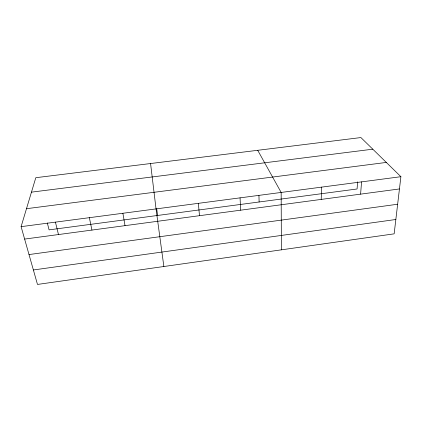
<?xml version="1.0" encoding="UTF-8"?>
<svg xmlns="http://www.w3.org/2000/svg" width="422" height="422" viewBox="0 0 422 422"><rect width="100%" height="100%" fill="white"/><g stroke="black" fill="none" stroke-linecap="round" stroke-linejoin="round"><path stroke-width="0.63" d="M321.189 199.411L321.654 187.12M357.613 181.84L357.081 188.982L49.073 229.869L47.322 222.98M360.599 194.141L361.564 181.871M400.9 176.697L394.148 233.841L37.484 284.439L21.1 226.656L35.801 177.699L360.905 137.561L400.9 176.697L21.1 226.656M33.385 269.974L395.847 219.493M29.012 254.561L397.645 204.237M24.624 239.079L399.455 188.945M26.496 208.695L386.315 162.428M31.465 192.147L372.784 149.188M257.715 150.306L281.157 192.448L281.39 249.84M55.43 222.141L58.479 234.553M89.358 217.678L91.938 230.074M122.892 213.268L125.017 225.649M163.868 266.509L156.035 208.906L150.57 163.53M156.667 208.6L157.601 215.463M198.361 203.341L199.485 215.689M240.065 197.855L240.64 210.188M258.939 195.46L259.119 201.985"/></g></svg>
